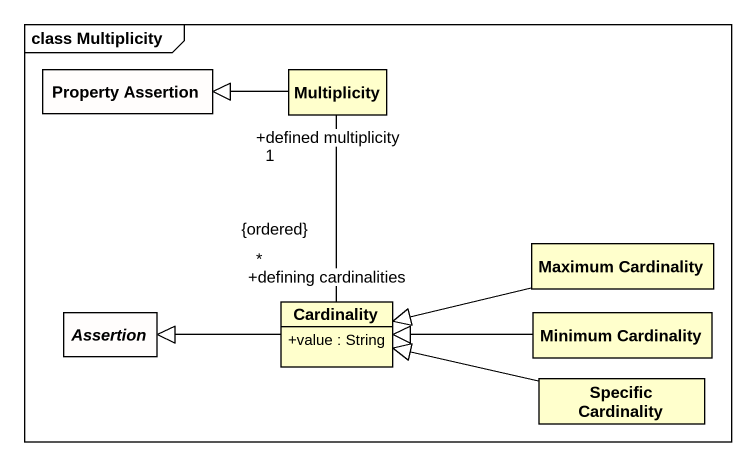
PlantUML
@startuml
mainframe class Multiplicity
hide circle
hide empty members
skinparam classAttributeIconSize 0
class "Property Assertion" as Property_Assertion #FFFDFC
class Multiplicity
class "Maximum Cardinality" as Maximum_Cardinality
abstract class Assertion #FFFDFC
class Cardinality {
  +value : String
}
class "Minimum Cardinality" as Minimum_Cardinality
class "Specific Cardinality" as Specific_Cardinality
Multiplicity -left-|> Property_Assertion
Multiplicity "1\n+defined multiplicity" -- "*\n+defining cardinalities\n{ordered}" Cardinality
Maximum_Cardinality -left-|> Cardinality
Cardinality -left-|> Assertion
Minimum_Cardinality -left-|> Cardinality
Specific_Cardinality -left-|> Cardinality
@enduml
